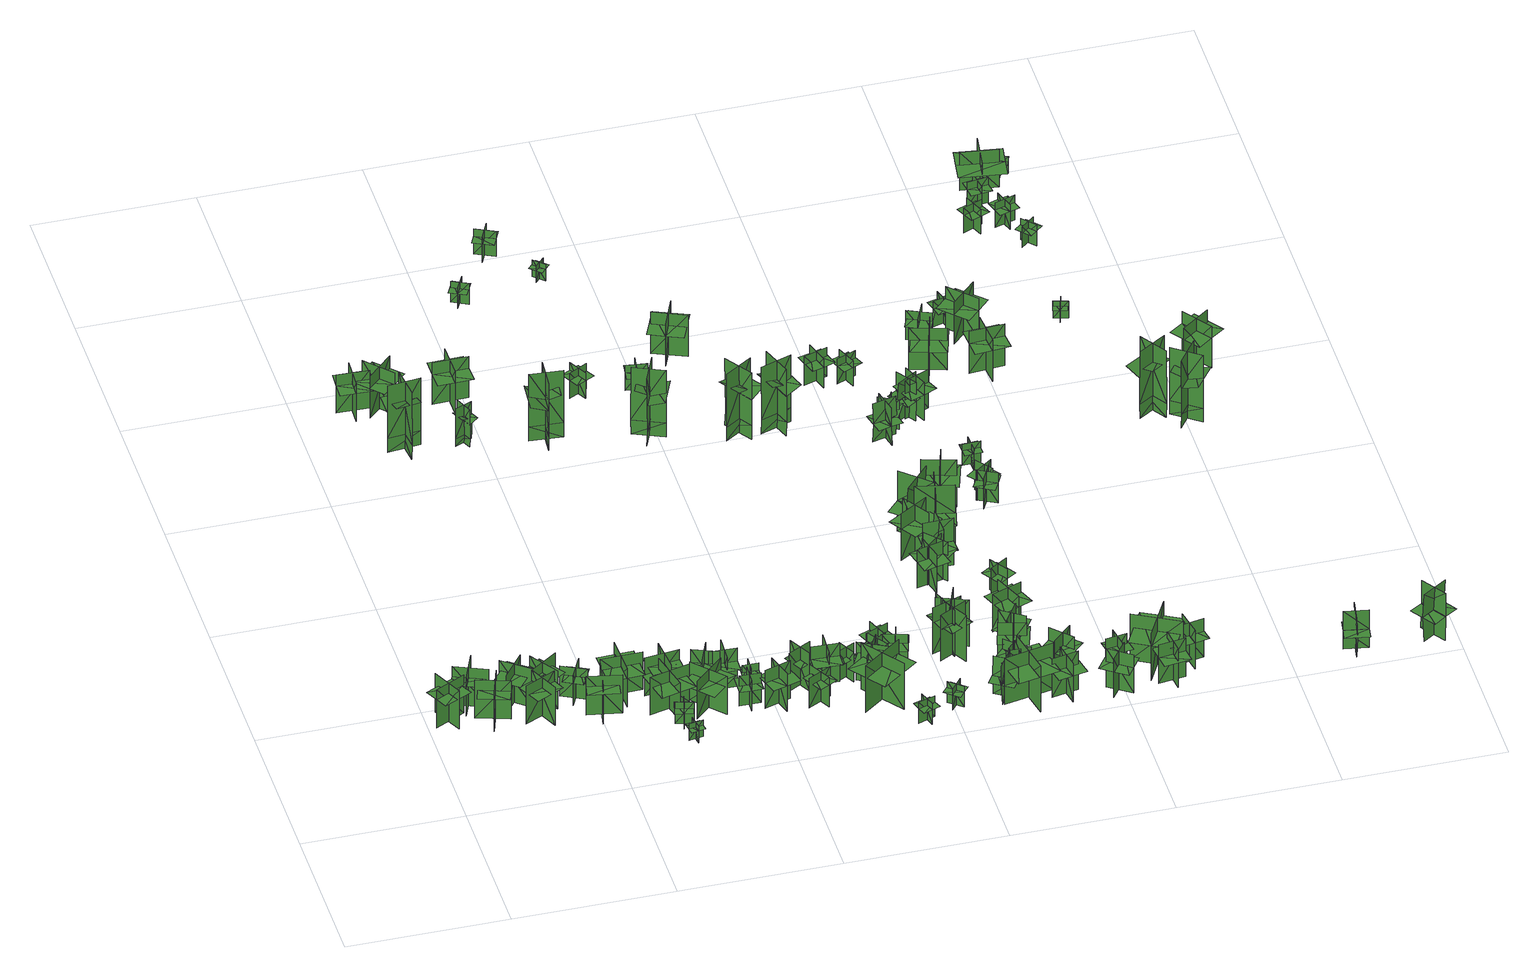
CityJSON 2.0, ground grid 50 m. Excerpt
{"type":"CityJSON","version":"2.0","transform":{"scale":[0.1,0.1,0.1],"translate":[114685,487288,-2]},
"CityObjects":{
"tree1":{"type":"SolitaryVegetationObject","geometry":[{"type":"MultiSurface","lod":"1","boundaries":[[[0,1,2]],[[0,2,3]],[[4,5,6]],[[4,6,7]],[[8,9,10]],[[8,10,11]],[[8,12,13]],[[8,13,9]]]}]},
"tree2":{"type":"SolitaryVegetationObject","geometry":[{"type":"MultiSurface","lod":"1","boundaries":[[[14,15,16]],[[14,16,17]],[[18,19,20]],[[18,20,21]],[[22,23,24]],[[22,24,25]],[[22,26,27]],[[22,27,23]]]}]},
"tree3":{"type":"SolitaryVegetationObject","geometry":[{"type":"MultiSurface","lod":"1","boundaries":[[[28,29,30]],[[28,30,31]],[[32,33,34]],[[32,34,35]],[[36,37,38]],[[36,38,39]],[[36,40,41]],[[36,41,37]]]}]},
"tree4":{"type":"SolitaryVegetationObject","geometry":[{"type":"MultiSurface","lod":"1","boundaries":[[[42,43,44]],[[42,44,45]],[[46,47,48]],[[46,48,49]],[[50,51,52]],[[50,52,53]],[[50,54,55]],[[50,55,51]]]}]},
"tree5":{"type":"SolitaryVegetationObject","geometry":[{"type":"MultiSurface","lod":"1","boundaries":[[[56,57,58]],[[56,58,59]],[[60,61,62]],[[60,62,63]],[[64,65,66]],[[64,66,67]],[[64,68,69]],[[64,69,65]]]}]},
"tree6":{"type":"SolitaryVegetationObject","geometry":[{"type":"MultiSurface","lod":"1","boundaries":[[[70,71,72]],[[70,72,73]],[[74,75,76]],[[74,76,77]],[[78,79,80]],[[78,80,81]],[[78,82,83]],[[78,83,79]]]}]},
"tree7":{"type":"SolitaryVegetationObject","geometry":[{"type":"MultiSurface","lod":"1","boundaries":[[[84,85,86]],[[84,86,87]],[[88,89,90]],[[88,90,91]],[[92,93,94]],[[92,94,95]],[[92,96,97]],[[92,97,93]]]}]},
"tree8":{"type":"SolitaryVegetationObject","geometry":[{"type":"MultiSurface","lod":"1","boundaries":[[[98,99,100]],[[98,100,101]],[[102,103,104]],[[102,104,105]],[[106,107,108]],[[106,108,109]],[[106,110,111]],[[106,111,107]]]}]},
"tree9":{"type":"SolitaryVegetationObject","geometry":[{"type":"MultiSurface","lod":"1","boundaries":[[[112,113,114]],[[112,114,115]],[[116,117,118]],[[116,118,119]],[[120,121,122]],[[120,122,123]],[[120,123,124]],[[120,124,125]]]}]},
"tree10":{"type":"SolitaryVegetationObject","geometry":[{"type":"MultiSurface","lod":"1","boundaries":[[[126,127,128]],[[126,128,129]],[[130,131,132]],[[130,132,133]],[[134,135,136]],[[134,136,137]],[[134,137,138]],[[134,138,139]]]}]},
"tree11":{"type":"SolitaryVegetationObject","geometry":[{"type":"MultiSurface","lod":"1","boundaries":[[[140,141,142]],[[140,142,143]],[[144,145,146]],[[144,146,147]],[[148,149,145]],[[148,145,144]],[[150,151,141]],[[150,141,140]],[[152,153,154]],[[152,154,155]],[[156,157,158]],[[156,158,159]]]}]},
"tree12":{"type":"SolitaryVegetationObject","geometry":[{"type":"MultiSurface","lod":"1","boundaries":[[[160,161,162]],[[160,162,163]],[[164,165,166]],[[164,166,167]],[[168,169,170]],[[168,170,171]],[[168,171,172]],[[168,172,173]]]}]},
"tree13":{"type":"SolitaryVegetationObject","geometry":[{"type":"MultiSurface","lod":"1","boundaries":[[[174,175,176]],[[174,176,177]],[[178,179,180]],[[178,180,181]],[[182,183,184]],[[182,184,185]],[[182,185,186]],[[182,186,187]]]}]},
"tree14":{"type":"SolitaryVegetationObject","geometry":[{"type":"MultiSurface","lod":"1","boundaries":[[[188,189,190]],[[188,190,191]],[[192,193,194]],[[192,194,195]],[[196,197,198]],[[196,198,199]],[[196,199,200]],[[196,200,201]]]}]},
"tree15":{"type":"SolitaryVegetationObject","geometry":[{"type":"MultiSurface","lod":"1","boundaries":[[[202,203,204]],[[202,204,205]],[[206,207,208]],[[206,208,209]],[[210,211,212]],[[210,212,213]],[[210,214,215]],[[210,215,211]]]}]},
"tree16":{"type":"SolitaryVegetationObject","geometry":[{"type":"MultiSurface","lod":"1","boundaries":[[[216,217,218]],[[216,218,219]],[[220,221,222]],[[220,222,223]],[[224,225,226]],[[224,226,227]],[[224,227,228]],[[224,228,229]]]}]},
"tree17":{"type":"SolitaryVegetationObject","geometry":[{"type":"MultiSurface","lod":"1","boundaries":[[[230,231,232]],[[230,232,233]],[[234,235,236]],[[234,236,237]],[[238,239,240]],[[238,240,241]],[[238,241,242]],[[238,242,243]]]}]},
"tree18":{"type":"SolitaryVegetationObject","geometry":[{"type":"MultiSurface","lod":"1","boundaries":[[[244,245,246]],[[244,246,247]],[[248,249,250]],[[248,250,251]],[[252,253,254]],[[252,254,255]],[[252,256,257]],[[252,257,253]]]}]},
"tree19":{"type":"SolitaryVegetationObject","geometry":[{"type":"MultiSurface","lod":"1","boundaries":[[[258,259,260]],[[258,260,261]],[[262,263,264]],[[262,264,265]],[[266,267,263]],[[266,263,262]],[[268,269,259]],[[268,259,258]],[[270,271,272]],[[270,272,273]],[[274,275,276]],[[274,276,277]]]}]},
"tree20":{"type":"SolitaryVegetationObject","geometry":[{"type":"MultiSurface","lod":"1","boundaries":[[[278,279,280]],[[278,280,281]],[[282,283,284]],[[282,284,285]],[[286,287,288]],[[286,288,289]],[[286,290,291]],[[286,291,287]]]}]},
"tree21":{"type":"SolitaryVegetationObject","geometry":[{"type":"MultiSurface","lod":"1","boundaries":[[[292,293,294]],[[292,294,295]],[[296,297,298]],[[296,298,299]],[[300,301,302]],[[300,302,303]],[[300,304,305]],[[300,305,301]]]}]},
"tree22":{"type":"SolitaryVegetationObject","geometry":[{"type":"MultiSurface","lod":"1","boundaries":[[[306,307,308]],[[306,308,309]],[[310,311,312]],[[310,312,313]],[[314,315,316]],[[314,316,317]],[[314,317,318]],[[314,318,319]]]}]},
"tree23":{"type":"SolitaryVegetationObject","geometry":[{"type":"MultiSurface","lod":"1","boundaries":[[[320,321,322]],[[320,322,323]],[[324,325,326]],[[324,326,327]],[[328,329,330]],[[328,330,331]],[[328,332,333]],[[328,333,329]]]}]},
"tree24":{"type":"SolitaryVegetationObject","geometry":[{"type":"MultiSurface","lod":"1","boundaries":[[[334,335,336]],[[334,336,337]],[[338,339,340]],[[338,340,341]],[[342,343,344]],[[342,344,345]],[[342,346,347]],[[342,347,343]]]}]},
"tree25":{"type":"SolitaryVegetationObject","geometry":[{"type":"MultiSurface","lod":"1","boundaries":[[[348,349,350]],[[348,350,351]],[[352,353,354]],[[352,354,355]],[[356,357,353]],[[356,353,352]],[[358,359,349]],[[358,349,348]],[[360,361,362]],[[360,362,363]],[[364,365,366]],[[364,366,367]]]}]},
"tree26":{"type":"SolitaryVegetationObject","geometry":[{"type":"MultiSurface","lod":"1","boundaries":[[[368,369,370]],[[368,370,371]],[[372,373,374]],[[372,374,375]],[[376,377,378]],[[376,378,379]],[[376,379,380]],[[376,380,381]]]}]},
"tree27":{"type":"SolitaryVegetationObject","geometry":[{"type":"MultiSurface","lod":"1","boundaries":[[[382,383,384]],[[382,384,385]],[[386,387,388]],[[386,388,389]],[[390,391,392]],[[390,392,393]],[[390,394,395]],[[390,395,391]]]}]},
"tree28":{"type":"SolitaryVegetationObject","geometry":[{"type":"MultiSurface","lod":"1","boundaries":[[[396,397,398]],[[396,398,399]],[[400,401,402]],[[400,402,403]],[[404,405,406]],[[404,406,407]],[[404,408,409]],[[404,409,405]]]}]},
"tree29":{"type":"SolitaryVegetationObject","geometry":[{"type":"MultiSurface","lod":"1","boundaries":[[[410,411,412]],[[410,412,413]],[[414,415,416]],[[414,416,417]],[[418,419,420]],[[418,420,421]],[[418,421,422]],[[418,422,423]]]}]},
"tree30":{"type":"SolitaryVegetationObject","geometry":[{"type":"MultiSurface","lod":"1","boundaries":[[[424,425,426]],[[424,426,427]],[[428,429,430]],[[428,430,431]],[[432,433,434]],[[432,434,435]],[[432,435,436]],[[432,436,437]]]}]},
"tree31":{"type":"SolitaryVegetationObject","geometry":[{"type":"MultiSurface","lod":"1","boundaries":[[[438,439,440]],[[438,440,441]],[[442,443,444]],[[442,444,445]],[[446,447,448]],[[446,448,449]],[[446,449,450]],[[446,450,451]]]}]},
"tree32":{"type":"SolitaryVegetationObject","geometry":[{"type":"MultiSurface","lod":"1","boundaries":[[[452,453,454]],[[452,454,455]],[[456,457,458]],[[456,458,459]],[[460,461,462]],[[460,462,463]],[[460,463,464]],[[460,464,465]]]}]},
"tree33":{"type":"SolitaryVegetationObject","geometry":[{"type":"MultiSurface","lod":"1","boundaries":[[[466,467,468]],[[466,468,469]],[[470,471,472]],[[470,472,473]],[[474,475,476]],[[474,476,477]],[[474,478,479]],[[474,479,475]]]}]},
"tree34":{"type":"SolitaryVegetationObject","geometry":[{"type":"MultiSurface","lod":"1","boundaries":[[[480,481,482]],[[480,482,483]],[[484,485,486]],[[484,486,487]],[[488,489,490]],[[488,490,491]],[[488,491,492]],[[488,492,493]]]}]},
"tree35":{"type":"SolitaryVegetationObject","geometry":[{"type":"MultiSurface","lod":"1","boundaries":[[[494,495,496]],[[494,496,497]],[[498,499,500]],[[498,500,501]],[[502,503,504]],[[502,504,505]],[[502,505,506]],[[502,506,507]]]}]},
"tree36":{"type":"SolitaryVegetationObject","geometry":[{"type":"MultiSurface","lod":"1","boundaries":[[[508,509,510]],[[508,510,511]],[[512,513,514]],[[512,514,515]],[[516,517,513]],[[516,513,512]],[[518,519,509]],[[518,509,508]],[[520,521,522]],[[520,522,523]],[[524,525,526]],[[524,526,527]]]}]},
"tree37":{"type":"SolitaryVegetationObject","geometry":[{"type":"MultiSurface","lod":"1","boundaries":[[[528,529,530]],[[528,530,531]],[[532,533,534]],[[532,534,535]],[[536,537,538]],[[536,538,539]],[[536,539,540]],[[536,540,541]]]}]},
"tree38":{"type":"SolitaryVegetationObject","geometry":[{"type":"MultiSurface","lod":"1","boundaries":[[[542,543,544]],[[542,544,545]],[[546,547,548]],[[546,548,549]],[[550,551,552]],[[550,552,553]],[[550,553,554]],[[550,554,555]]]}]},
"tree39":{"type":"SolitaryVegetationObject","geometry":[{"type":"MultiSurface","lod":"1","boundaries":[[[556,557,558]],[[556,558,559]],[[560,561,562]],[[560,562,563]],[[564,565,566]],[[564,566,567]],[[564,567,568]],[[564,568,569]]]}]},
"tree40":{"type":"SolitaryVegetationObject","geometry":[{"type":"MultiSurface","lod":"1","boundaries":[[[570,571,572]],[[570,572,573]],[[574,575,576]],[[574,576,577]],[[578,579,580]],[[578,580,581]],[[578,581,582]],[[578,582,583]]]}]},
"tree41":{"type":"SolitaryVegetationObject","geometry":[{"type":"MultiSurface","lod":"1","boundaries":[[[584,585,586]],[[584,586,587]],[[588,589,590]],[[588,590,591]],[[592,593,594]],[[592,594,595]],[[592,595,596]],[[592,596,597]]]}]},
"tree42":{"type":"SolitaryVegetationObject","geometry":[{"type":"MultiSurface","lod":"1","boundaries":[[[598,599,600]],[[598,600,601]],[[602,603,604]],[[602,604,605]],[[606,607,608]],[[606,608,609]],[[606,609,610]],[[606,610,611]]]}]},
"tree43":{"type":"SolitaryVegetationObject","geometry":[{"type":"MultiSurface","lod":"1","boundaries":[[[612,613,614]],[[612,614,615]],[[616,617,618]],[[616,618,619]],[[620,621,622]],[[620,622,623]],[[620,623,624]],[[620,624,625]]]}]},
"tree44":{"type":"SolitaryVegetationObject","geometry":[{"type":"MultiSurface","lod":"1","boundaries":[[[626,627,628]],[[626,628,629]],[[630,631,632]],[[630,632,633]],[[634,635,636]],[[634,636,637]],[[634,637,638]],[[634,638,639]]]}]},
"tree45":{"type":"SolitaryVegetationObject","geometry":[{"type":"MultiSurface","lod":"1","boundaries":[[[640,641,642]],[[640,642,643]],[[644,645,646]],[[644,646,647]],[[648,649,650]],[[648,650,651]],[[648,651,652]],[[648,652,653]]]}]},
"tree46":{"type":"SolitaryVegetationObject","geometry":[{"type":"MultiSurface","lod":"1","boundaries":[[[654,655,656]],[[654,656,657]],[[658,659,660]],[[658,660,661]],[[662,663,659]],[[662,659,658]],[[664,665,655]],[[664,655,654]],[[654,655,666]],[[654,666,667]],[[654,668,669]],[[654,669,655]]]}]},
"tree47":{"type":"SolitaryVegetationObject","geometry":[{"type":"MultiSurface","lod":"1","boundaries":[[[670,671,672]],[[670,672,673]],[[674,675,676]],[[674,676,677]],[[678,679,675]],[[678,675,674]],[[680,681,671]],[[680,671,670]],[[682,683,684]],[[682,684,685]],[[686,687,688]],[[686,688,689]]]}]},
"tree48":{"type":"SolitaryVegetationObject","geometry":[{"type":"MultiSurface","lod":"1","boundaries":[[[690,691,692]],[[690,692,693]],[[694,695,696]],[[694,696,697]],[[698,699,700]],[[698,700,701]],[[698,701,702]],[[698,702,703]]]}]},
"tree49":{"type":"SolitaryVegetationObject","geometry":[{"type":"MultiSurface","lod":"1","boundaries":[[[704,705,706]],[[704,706,707]],[[708,709,710]],[[708,710,711]],[[712,713,714]],[[712,714,715]],[[712,715,716]],[[712,716,717]]]}]},
"tree50":{"type":"SolitaryVegetationObject","geometry":[{"type":"MultiSurface","lod":"1","boundaries":[[[718,719,720]],[[718,720,721]],[[722,723,724]],[[722,724,725]],[[726,727,723]],[[726,723,722]],[[728,729,719]],[[728,719,718]],[[718,719,730]],[[718,730,731]],[[718,732,733]],[[718,733,719]]]}]},
"tree51":{"type":"SolitaryVegetationObject","geometry":[{"type":"MultiSurface","lod":"1","boundaries":[[[734,735,736]],[[734,736,737]],[[738,739,740]],[[738,740,741]],[[742,743,744]],[[742,744,745]],[[742,746,747]],[[742,747,743]]]}]},
"tree52":{"type":"SolitaryVegetationObject","geometry":[{"type":"MultiSurface","lod":"1","boundaries":[[[748,749,750]],[[748,750,751]],[[752,753,754]],[[752,754,755]],[[756,757,758]],[[756,758,759]],[[756,760,761]],[[756,761,757]]]}]},
"tree53":{"type":"SolitaryVegetationObject","geometry":[{"type":"MultiSurface","lod":"1","boundaries":[[[762,763,764]],[[762,764,765]],[[766,767,768]],[[766,768,769]],[[770,771,772]],[[770,772,773]],[[770,774,775]],[[770,775,771]]]}]},
"tree54":{"type":"SolitaryVegetationObject","geometry":[{"type":"MultiSurface","lod":"1","boundaries":[[[776,777,778]],[[776,778,779]],[[780,781,782]],[[780,782,783]],[[784,785,781]],[[784,781,780]],[[786,787,777]],[[786,777,776]],[[788,789,790]],[[788,790,791]],[[792,793,794]],[[792,794,795]]]}]},
"tree55":{"type":"SolitaryVegetationObject","geometry":[{"type":"MultiSurface","lod":"1","boundaries":[[[796,797,798]],[[796,798,799]],[[800,801,802]],[[800,802,803]],[[804,805,806]],[[804,806,807]],[[804,808,809]],[[804,809,805]]]}]},
"tree56":{"type":"SolitaryVegetationObject","geometry":[{"type":"MultiSurface","lod":"1","boundaries":[[[810,811,812]],[[810,812,813]],[[814,815,816]],[[814,816,817]],[[818,819,820]],[[818,820,821]],[[818,822,823]],[[818,823,819]]]}]},
"tree57":{"type":"SolitaryVegetationObject","geometry":[{"type":"MultiSurface","lod":"1","boundaries":[[[824,825,826]],[[824,826,827]],[[828,829,830]],[[828,830,831]],[[832,833,834]],[[832,834,835]],[[832,836,837]],[[832,837,833]]]}]},
"tree58":{"type":"SolitaryVegetationObject","geometry":[{"type":"MultiSurface","lod":"1","boundaries":[[[838,839,840]],[[838,840,841]],[[842,843,844]],[[842,844,845]],[[846,847,843]],[[846,843,842]],[[848,849,839]],[[848,839,838]],[[838,839,850]],[[838,850,851]],[[838,852,853]],[[838,853,839]]]}]},
"tree59":{"type":"SolitaryVegetationObject","geometry":[{"type":"MultiSurface","lod":"1","boundaries":[[[854,855,856]],[[854,856,857]],[[858,859,860]],[[858,860,861]],[[862,863,864]],[[862,864,865]],[[862,866,867]],[[862,867,863]]]}]},
"tree60":{"type":"SolitaryVegetationObject","geometry":[{"type":"MultiSurface","lod":"1","boundaries":[[[868,869,870]],[[868,870,871]],[[872,873,874]],[[872,874,875]],[[876,877,873]],[[876,873,872]],[[878,879,869]],[[878,869,868]],[[868,869,880]],[[868,880,881]],[[868,882,883]],[[868,883,869]]]}]},
"tree61":{"type":"SolitaryVegetationObject","geometry":[{"type":"MultiSurface","lod":"1","boundaries":[[[884,885,886]],[[884,886,887]],[[888,889,890]],[[888,890,891]],[[892,893,894]],[[892,894,895]],[[892,895,896]],[[892,896,897]]]}]},
"tree62":{"type":"SolitaryVegetationObject","geometry":[{"type":"MultiSurface","lod":"1","boundaries":[[[898,899,900]],[[898,900,901]],[[902,903,904]],[[902,904,905]],[[906,907,908]],[[906,908,909]],[[906,910,911]],[[906,911,907]]]}]},
"tree63":{"type":"SolitaryVegetationObject","geometry":[{"type":"MultiSurface","lod":"1","boundaries":[[[912,913,914]],[[912,914,915]],[[916,917,918]],[[916,918,919]],[[920,921,917]],[[920,917,916]],[[922,923,913]],[[922,913,912]],[[912,913,924]],[[912,924,925]],[[912,926,927]],[[912,927,913]]]}]},
"tree64":{"type":"SolitaryVegetationObject","geometry":[{"type":"MultiSurface","lod":"1","boundaries":[[[928,929,930]],[[928,930,931]],[[932,933,934]],[[932,934,935]],[[936,937,938]],[[936,938,939]],[[936,940,941]],[[936,941,937]]]}]},
"tree65":{"type":"SolitaryVegetationObject","geometry":[{"type":"MultiSurface","lod":"1","boundaries":[[[942,943,944]],[[942,944,945]],[[946,947,948]],[[946,948,949]],[[950,951,952]],[[950,952,953]],[[950,954,955]],[[950,955,951]]]}]},
"tree66":{"type":"SolitaryVegetationObject","geometry":[{"type":"MultiSurface","lod":"1","boundaries":[[[956,957,958]],[[956,958,959]],[[960,961,962]],[[960,962,963]],[[964,965,966]],[[964,966,967]],[[964,968,969]],[[964,969,965]]]}]},
"tree67":{"type":"SolitaryVegetationObject","geometry":[{"type":"MultiSurface","lod":"1","boundaries":[[[970,971,972]],[[970,972,973]],[[974,975,976]],[[974,976,977]],[[978,979,980]],[[978,980,981]],[[978,981,982]],[[978,982,983]]]}]},
"tree68":{"type":"SolitaryVegetationObject","geometry":[{"type":"MultiSurface","lod":"1","boundaries":[[[984,985,986]],[[984,986,987]],[[988,989,990]],[[988,990,991]],[[992,993,989]],[[992,989,988]],[[994,995,985]],[[994,985,984]],[[984,985,996]],[[984,996,997]],[[984,998,999]],[[984,999,985]]]}]},
"tree69":{"type":"SolitaryVegetationObject","geometry":[{"type":"MultiSurface","lod":"1","boundaries":[[[1000,1001,1002]],[[1000,1002,1003]],[[1004,1005,1006]],[[1004,1006,1007]],[[1008,1009,1010]],[[1008,1010,1011]],[[1008,1012,1013]],[[1008,1013,1009]]]}]},
"tree70":{"type":"SolitaryVegetationObject","geometry":[{"type":"MultiSurface","lod":"1","boundaries":[[[1014,1015,1016]],[[1014,1016,1017]],[[1018,1019,1020]],[[1018,1020,1021]],[[1022,1023,1024]],[[1022,1024,1025]],[[1022,1026,1027]],[[1022,1027,1023]]]}]},
"tree71":{"type":"SolitaryVegetationObject","geometry":[{"type":"MultiSurface","lod":"1","boundaries":[[[1028,1029,1030]],[[1028,1030,1031]],[[1032,1033,1034]],[[1032,1034,1035]],[[1036,1037,1038]],[[1036,1038,1039]],[[1036,1039,1040]],[[1036,1040,1041]]]}]},
"tree72":{"type":"SolitaryVegetationObject","geometry":[{"type":"MultiSurface","lod":"1","boundaries":[[[1042,1043,1044]],[[1042,1044,1045]],[[1046,1047,1048]],[[1046,1048,1049]],[[1050,1051,1052]],[[1050,1052,1053]],[[1050,1054,1055]],[[1050,1055,1051]]]}]},
"tree73":{"type":"SolitaryVegetationObject","geometry":[{"type":"MultiSurface","lod":"1","boundaries":[[[1056,1057,1058]],[[1056,1058,1059]],[[1060,1061,1062]],[[1060,1062,1063]],[[1064,1065,1066]],[[1064,1066,1067]],[[1064,1068,1069]],[[1064,1069,1065]]]}]},
"tree74":{"type":"SolitaryVegetationObject","geometry":[{"type":"MultiSurface","lod":"1","boundaries":[[[1070,1071,1072]],[[1070,1072,1073]],[[1074,1075,1076]],[[1074,1076,1077]],[[1078,1079,1080]],[[1078,1080,1081]],[[1078,1082,1083]],[[1078,1083,1079]]]}]},
"tree75":{"type":"SolitaryVegetationObject","geometry":[{"type":"MultiSurface","lod":"1","boundaries":[[[1084,1085,1086]],[[1084,1086,1087]],[[1088,1089,1090]],[[1088,1090,1091]],[[1092,1093,1089]],[[1092,1089,1088]],[[1094,1095,1085]],[[1094,1085,1084]],[[1084,1085,1096]],[[1084,1096,1097]],[[1084,1098,1099]],[[1084,1099,1085]]]}]},
"tree76":{"type":"SolitaryVegetationObject","geometry":[{"type":"MultiSurface","lod":"1","boundaries":[[[1100,1101,1102]],[[1100,1102,1103]],[[1104,1105,1106]],[[1104,1106,1107]],[[1108,1109,1110]],[[1108,1110,1111]],[[1108,1111,1112]],[[1108,1112,1113]]]}]},
"tree77":{"type":"SolitaryVegetationObject","geometry":[{"type":"MultiSurface","lod":"1","boundaries":[[[1114,1115,1116]],[[1114,1116,1117]],[[1118,1119,1120]],[[1118,1120,1121]],[[1122,1123,1124]],[[1122,1124,1125]],[[1122,1126,1127]],[[1122,1127,1123]]]}]},
"tree78":{"type":"SolitaryVegetationObject","geometry":[{"type":"MultiSurface","lod":"1","boundaries":[[[1128,1129,1130]],[[1128,1130,1131]],[[1132,1133,1134]],[[1132,1134,1135]],[[1136,1137,1138]],[[1136,1138,1139]],[[1136,1139,1140]],[[1136,1140,1141]]]}]},
"tree79":{"type":"SolitaryVegetationObject","geometry":[{"type":"MultiSurface","lod":"1","boundaries":[[[1142,1143,1144]],[[1142,1144,1145]],[[1146,1147,1148]],[[1146,1148,1149]],[[1150,1151,1152]],[[1150,1152,1153]],[[1150,1154,1155]],[[1150,1155,1151]]]}]},
"tree80":{"type":"SolitaryVegetationObject","geometry":[{"type":"MultiSurface","lod":"1","boundaries":[[[1156,1157,1158]],[[1156,1158,1159]],[[1160,1161,1162]],[[1160,1162,1163]],[[1164,1165,1166]],[[1164,1166,1167]],[[1164,1167,1168]],[[1164,1168,1169]]]}]},
"tree81":{"type":"SolitaryVegetationObject","geometry":[{"type":"MultiSurface","lod":"1","boundaries":[[[1170,1171,1172]],[[1170,1172,1173]],[[1174,1175,1176]],[[1174,1176,1177]],[[1178,1179,1180]],[[1178,1180,1181]],[[1178,1181,1182]],[[1178,1182,1183]]]}]},
"tree82":{"type":"SolitaryVegetationObject","geometry":[{"type":"MultiSurface","lod":"1","boundaries":[[[1184,1185,1186]],[[1184,1186,1187]],[[1188,1189,1190]],[[1188,1190,1191]],[[1192,1193,1194]],[[1192,1194,1195]],[[1192,1195,1196]],[[1192,1196,1197]]]}]},
"tree83":{"type":"SolitaryVegetationObject","geometry":[{"type":"MultiSurface","lod":"1","boundaries":[[[1198,1199,1200]],[[1198,1200,1201]],[[1202,1203,1204]],[[1202,1204,1205]],[[1206,1207,1208]],[[1206,1208,1209]],[[1206,1209,1210]],[[1206,1210,1211]]]}]},
"tree84":{"type":"SolitaryVegetationObject","geometry":[{"type":"MultiSurface","lod":"1","boundaries":[[[1212,1213,1214]],[[1212,1214,1215]],[[1216,1217,1218]],[[1216,1218,1219]],[[1220,1221,1222]],[[1220,1222,1223]],[[1220,1223,1224]],[[1220,1224,1225]]]}]},
"tree85":{"type":"SolitaryVegetationObject","geometry":[{"type":"MultiSurface","lod":"1","boundaries":[[[1226,1227,1228]],[[1226,1228,1229]],[[1230,1231,1232]],[[1230,1232,1233]],[[1234,1235,1231]],[[1234,1231,1230]],[[1236,1237,1227]],[[1236,1227,1226]],[[1226,1227,1238]],[[1226,1238,1239]],[[1226,1240,1241]],[[1226,1241,1227]]]}]},
"tree86":{"type":"SolitaryVegetationObject","geometry":[{"type":"MultiSurface","lod":"1","boundaries":[[[1242,1243,1244]],[[1242,1244,1245]],[[1246,1247,1248]],[[1246,1248,1249]],[[1250,1251,1247]],[[1250,1247,1246]],[[1252,1253,1243]],[[1252,1243,1242]],[[1254,1255,1256]],[[1254,1256,1257]],[[1258,1259,1260]],[[1258,1260,1261]]]}]},
"tree87":{"type":"SolitaryVegetationObject","geometry":[{"type":"MultiSurface","lod":"1","boundaries":[[[1262,1263,1264]],[[1262,1264,1265]],[[1266,1267,1268]],[[1266,1268,1269]],[[1270,1271,1272]],[[1270,1272,1273]],[[1270,1273,1274]],[[1270,1274,1275]]]}]},
"tree88":{"type":"SolitaryVegetationObject","geometry":[{"type":"MultiSurface","lod":"1","boundaries":[[[1276,1277,1278]],[[1276,1278,1279]],[[1280,1281,1282]],[[1280,1282,1283]],[[1284,1285,1286]],[[1284,1286,1287]],[[1284,1287,1288]],[[1284,1288,1289]]]}]},
"tree89":{"type":"SolitaryVegetationObject","geometry":[{"type":"MultiSurface","lod":"1","boundaries":[[[1290,1291,1292]],[[1290,1292,1293]],[[1294,1295,1296]],[[1294,1296,1297]],[[1298,1299,1300]],[[1298,1300,1301]],[[1298,1301,1302]],[[1298,1302,1303]]]}]},
"tree90":{"type":"SolitaryVegetationObject","geometry":[{"type":"MultiSurface","lod":"1","boundaries":[[[1304,1305,1306]],[[1304,1306,1307]],[[1308,1309,1310]],[[1308,1310,1311]],[[1312,1313,1309]],[[1312,1309,1308]],[[1314,1315,1305]],[[1314,1305,1304]],[[1316,1317,1318]],[[1316,1318,1319]],[[1320,1321,1322]],[[1320,1322,1323]]]}]},
"tree91":{"type":"SolitaryVegetationObject","geometry":[{"type":"MultiSurface","lod":"1","boundaries":[[[1324,1325,1326]],[[1324,1326,1327]],[[1328,1329,1330]],[[1328,1330,1331]],[[1332,1333,1334]],[[1332,1334,1335]],[[1332,1335,1336]],[[1332,1336,1337]]]}]},
"tree92":{"type":"SolitaryVegetationObject","geometry":[{"type":"MultiSurface","lod":"1","boundaries":[[[1338,1339,1340]],[[1338,1340,1341]],[[1342,1343,1344]],[[1342,1344,1345]],[[1346,1347,1348]],[[1346,1348,1349]],[[1346,1349,1350]],[[1346,1350,1351]]]}]},
"tree93":{"type":"SolitaryVegetationObject","geometry":[{"type":"MultiSurface","lod":"1","boundaries":[[[1352,1353,1354]],[[1352,1354,1355]],[[1356,1357,1358]],[[1356,1358,1359]],[[1360,1361,1362]],[[1360,1362,1363]],[[1360,1363,1364]],[[1360,1364,1365]]]}]},
"tree94":{"type":"SolitaryVegetationObject","geometry":[{"type":"MultiSurface","lod":"1","boundaries":[[[1366,1367,1368]],[[1366,1368,1369]],[[1370,1371,1372]],[[1370,1372,1373]],[[1374,1375,1371]],[[1374,1371,1370]],[[1376,1377,1367]],[[1376,1367,1366]],[[1366,1367,1378]],[[1366,1378,1379]],[[1366,1380,1381]],[[1366,1381,1367]]]}]},
"tree95":{"type":"SolitaryVegetationObject","geometry":[{"type":"MultiSurface","lod":"1","boundaries":[[[1382,1383,1384]],[[1382,1384,1385]],[[1386,1387,1388]],[[1386,1388,1389]],[[1390,1391,1392]],[[1390,1392,1393]],[[1390,1393,1394]],[[1390,1394,1395]]]}]},
"tree96":{"type":"SolitaryVegetationObject","geometry":[{"type":"MultiSurface","lod":"1","boundaries":[[[1396,1397,1398]],[[1396,1398,1399]],[[1400,1401,1402]],[[1400,1402,1403]],[[1404,1405,1406]],[[1404,1406,1407]],[[1404,1407,1408]],[[1404,1408,1409]]]}]}
},
"vertices":[
[117,459,11],[22,412,11],[22,412,152],[117,459,152],[38,486,11],[84,390,11],[84,390,152],[38,486,152],[109,455,116],[22,412,116],[40,375,116],[128,417,116],[91,493,116],[3,450,116],
[193,465,11],[94,505,11],[94,505,152],[193,465,152],[160,542,11],[120,443,11],[120,443,152],[160,542,152],[185,468,116],[94,505,116],[79,466,116],[169,429,116],[200,507,116],[110,544,116],
[141,428,11],[242,395,11],[242,395,152],[141,428,152],[180,353,11],[213,454,11],[213,454,152],[180,353,152],[150,425,115],[242,395,115],[255,435,115],[163,465,115],[137,385,115],[229,355,115],
[234,420,12],[299,504,12],[299,504,153],[234,420,153],[317,431,12],[233,497,12],[233,497,153],[317,431,153],[239,428,117],[299,504,117],[266,530,117],[206,453,117],[272,402,117],[332,478,117],
[278,360,12],[374,406,12],[374,406,153],[278,360,153],[358,332,12],[312,428,12],[312,428,153],[358,332,153],[286,364,116],[374,406,116],[356,443,116],[268,401,116],[305,326,116],[392,368,116],
[385,405,11],[325,493,11],[325,493,152],[385,405,152],[400,488,11],[312,428,11],[312,428,152],[400,488,152],[380,413,116],[325,493,116],[291,470,116],[345,389,116],[415,436,116],[360,517,116],
[469,484,11],[432,410,11],[432,410,121],[469,484,121],[407,463,11],[481,426,11],[481,426,121],[407,463,121],[466,478,92],[432,410,92],[461,396,92],[495,464,92],[436,493,92],[403,425,92],
[562,340,10],[458,359,10],[458,359,151],[562,340,151],[514,409,10],[495,304,10],[495,304,151],[514,409,151],[553,341,115],[458,359,115],[450,318,115],[546,300,115],[561,383,115],[466,401,115],
[646,426,13],[517,423,13],[517,423,153],[646,426,153],[578,489,13],[582,360,13],[582,360,153],[578,489,153],[578,484,114],[522,482,114],[525,364,114],[582,365,114],[638,367,114],[635,485,114],
[177,1963,7],[173,1864,7],[173,1864,146],[177,1963,146],[128,1918,7],[228,1914,7],[228,1914,146],[128,1918,146],[128,1918,107],[126,1869,107],[226,1865,107],[228,1914,107],[230,1964,107],[130,1968,107],
[222,1696,61],[325,1708,61],[325,1707,256],[222,1695,256],[283,1648,62],[271,1750,62],[270,1750,256],[282,1647,256],[282,1647,10],[270,1750,10],[222,1695,10],[325,1707,10],[222,1695,156],[325,1707,156],[319,1760,175],[216,1748,175],[311,1706,187],[234,1696,187],[239,1657,198],[316,1667,198],
[714,161,13],[758,168,13],[758,168,74],[714,161,74],[738,143,13],[731,187,13],[731,187,74],[738,143,74],[738,143,57],[760,147,57],[753,190,57],[731,187,57],[709,184,57],[716,140,57],
[695,248,14],[749,234,14],[749,234,91],[695,248,91],[714,216,14],[727,270,14],[727,270,91],[714,216,91],[714,216,70],[741,209,70],[754,263,70],[727,270,70],[700,276,70],[687,223,70],
[761,336,14],[636,305,14],[636,305,153],[761,336,153],[682,383,14],[713,258,14],[713,258,153],[682,383,153],[683,378,114],[629,364,114],[657,249,114],[712,263,114],[766,276,114],[738,391,114],
[645,399,11],[751,411,11],[751,411,152],[645,399,152],[711,347,11],[700,453,11],[700,453,152],[711,347,152],[654,400,115],[751,411,115],[746,452,115],[650,442,115],[659,358,115],[756,369,115],
[217,1873,4],[297,1949,4],[297,1949,158],[217,1873,158],[291,1870,4],[214,1951,4],[214,1951,158],[291,1870,158],[291,1870,115],[331,1909,115],[255,1989,115],[214,1951,115],[174,1913,115],[250,1832,115],
[765,345,12],[853,251,12],[853,251,152],[765,345,152],[763,253,12],[857,341,12],[857,341,152],[763,253,152],[767,256,113],[805,215,113],[892,297,113],[853,338,113],[814,379,113],[728,297,113],
[802,339,13],[833,419,13],[833,419,155],[802,339,155],[862,366,13],[782,397,13],[782,397,155],[862,366,155],[862,366,109],[782,397,109],[765,353,109],[845,323,109],[878,410,109],[799,440,109],
[437,1712,39],[460,1658,39],[459,1658,148],[436,1712,148],[420,1671,39],[474,1694,39],[473,1695,148],[420,1672,148],[420,1672,10],[473,1695,10],[436,1712,10],[459,1658,10],[436,1712,92],[459,1658,92],[486,1670,103],[463,1723,103],[456,1666,109],[438,1706,109],[418,1697,115],[436,1657,115],
[878,419,12],[875,334,12],[875,334,154],[878,419,154],[830,374,12],[915,371,12],[915,371,154],[830,374,154],[830,374,107],[915,371,107],[917,418,107],[831,421,107],[828,327,107],[914,325,107],
[962,274,16],[896,276,16],[896,276,126],[962,274,126],[927,311,16],[925,244,16],[925,244,126],[927,311,126],[927,311,90],[925,244,90],[961,243,90],[963,310,90],[891,312,90],[889,245,90],
[459,1938,6],[461,1827,6],[461,1827,159],[459,1938,159],[408,1885,6],[518,1887,6],[518,1887,159],[408,1885,159],[408,1885,116],[409,1830,116],[519,1832,116],[518,1887,116],[517,1943,116],[407,1941,116],
[976,358,16],[928,360,16],[928,360,95],[976,358,95],[951,385,16],[949,337,16],[949,337,95],[951,385,95],[951,385,70],[949,337,70],[975,336,70],[977,384,70],[925,386,70],[923,338,70],
[966,246,15],[1048,271,15],[1048,271,156],[966,246,156],[1024,215,15],[999,297,15],[999,297,156],[1024,215,156],[1024,215,110],[999,297,110],[954,283,110],[980,202,110],[1069,229,110],[1044,311,110],
[676,1584,61],[684,1688,61],[685,1687,255],[677,1584,255],[735,1635,61],[632,1643,61],[632,1642,255],[735,1634,255],[735,1634,9],[632,1642,9],[677,1584,9],[685,1687,9],[677,1584,156],[685,1687,156],[632,1692,174],[624,1588,174],[684,1673,186],[678,1596,186],[717,1593,197],[723,1670,197],
[1111,295,13],[1073,367,13],[1073,367,152],[1111,295,152],[1127,347,13],[1127,347,152],[1055,308,152],[1055,308,13],[1124,345,107],[1108,375,107],[1051,345,107],[1067,315,107],[1083,285,107],[1140,315,107],
[1109,278,14],[1147,205,14],[1147,205,123],[1109,278,123],[1090,216,14],[1163,254,14],[1163,254,123],[1090,216,123],[1112,272,95],[1147,205,95],[1176,220,95],[1141,287,95],[1083,257,95],[1118,190,95],
[1171,363,13],[1167,278,13],[1167,278,155],[1171,363,155],[1122,319,13],[1208,315,13],[1208,315,155],[1122,319,155],[1122,319,109],[1208,315,109],[1210,362,109],[1124,365,109],[1120,272,109],[1206,268,109],
[583,2327,11],[632,2302,11],[632,2302,88],[583,2327,88],[594,2292,11],[619,2341,11],[619,2341,88],[594,2292,88],[594,2292,66],[618,2279,66],[643,2329,66],[619,2341,66],[594,2354,66],[569,2304,66],
[1259,346,12],[1203,317,12],[1203,317,121],[1259,346,121],[1219,359,12],[1219,359,121],[1248,303,121],[1248,303,12],[1220,357,86],[1197,345,86],[1220,300,86],[1244,312,86],[1267,324,86],[1244,369,86],
[1354,138,13],[1259,264,13],[1259,264,184],[1354,138,184],[1368,250,13],[1243,155,13],[1243,155,184],[1368,250,184],[1363,246,136],[1322,301,136],[1206,214,136],[1248,159,136],[1289,104,136],[1405,191,136],
[844,1795,7],[813,1854,7],[813,1854,100],[844,1795,100],[857,1837,7],[799,1806,7],[799,1806,100],[857,1837,100],[857,1837,74],[842,1866,74],[783,1836,74],[799,1806,74],[814,1777,74],[873,1807,74],
[1270,234,12],[1320,328,12],[1320,328,153],[1270,234,153],[1350,259,12],[1256,309,12],[1256,309,153],[1350,259,153],[1275,242,116],[1320,328,116],[1283,347,116],[1237,261,116],[1312,222,116],[1357,308,116],
[1414,46,16],[1396,98,16],[1396,98,93],[1414,46,93],[1431,79,16],[1378,61,16],[1378,61,93],[1431,79,93],[1431,79,71],[1422,105,71],[1369,87,71],[1378,61,71],[1387,35,71],[1440,53,71],
[1361,372,11],[1297,329,11],[1297,329,119],[1361,372,119],[1310,382,11],[1354,318,11],[1354,318,119],[1310,382,119],[1310,382,89],[1278,360,89],[1322,296,89],[1354,318,89],[1386,340,89],[1342,404,89],
[999,1624,62],[959,1528,62],[957,1529,256],[997,1624,256],[926,1595,62],[1022,1554,62],[1022,1555,256],[927,1595,256],[927,1595,10],[1022,1555,10],[997,1624,10],[957,1529,10],[998,1624,157],[958,1529,157],[1006,1508,175],[1047,1604,175],[963,1542,187],[993,1614,187],[957,1629,198],[927,1557,198],
[1378,413,10],[1307,383,10],[1307,383,118],[1378,413,118],[1331,433,10],[1360,361,10],[1360,361,118],[1331,433,118],[1331,433,88],[1295,418,88],[1325,346,88],[1360,361,88],[1396,376,88],[1366,447,88],
[1421,343,13],[1346,364,13],[1346,364,120],[1421,343,120],[1396,388,13],[1375,313,13],[1375,313,120],[1396,388,120],[1396,388,90],[1358,399,90],[1338,324,90],[1375,313,90],[1412,303,90],[1433,378,90],
[748,2544,10],[720,2484,10],[720,2484,102],[748,2544,102],[706,2529,10],[767,2501,10],[767,2501,102],[706,2529,102],[706,2529,76],[692,2499,76],[752,2471,76],[767,2501,76],[781,2531,76],[721,2559,76],
[999,1823,10],[990,1758,10],[990,1758,102],[999,1823,102],[964,1797,10],[1030,1788,10],[1030,1788,102],[964,1797,102],[964,1797,76],[959,1764,76],[1025,1755,76],[1030,1788,76],[1034,1821,76],[969,1830,76],
[1489,98,14],[1524,141,14],[1524,141,91],[1489,98,91],[1526,102,14],[1483,137,14],[1483,137,91],[1526,102,91],[1526,102,70],[1543,123,70],[1500,158,70],[1483,137,70],[1466,115,70],[1509,80,70],
[845,2349,12],[875,2382,12],[875,2382,73],[845,2349,73],[874,2350,12],[842,2380,12],[842,2380,73],[874,2350,73],[874,2350,56],[889,2366,56],[857,2397,56],[842,2380,56],[827,2364,56],[859,2334,56],
[1503,372,10],[1596,405,10],[1596,405,180],[1503,372,180],[1562,343,10],[1562,343,180],[1530,437,180],[1530,437,10],[1561,347,126],[1600,360,126],[1574,436,126],[1535,422,126],[1495,408,126],[1522,333,126],
[1604,381,9],[1517,334,9],[1517,334,179],[1604,381,179],[1541,400,9],[1541,400,179],[1588,313,179],[1588,313,9],[1542,397,125],[1506,377,125],[1544,307,125],[1580,327,125],[1617,346,125],[1579,416,125],
[1524,417,9],[1616,380,9],[1616,380,180],[1524,417,180],[1550,356,9],[1550,356,180],[1586,449,180],[1586,449,9],[1551,360,125],[1590,344,125],[1619,419,125],[1581,434,125],[1542,449,125],[1513,375,125],
[1634,90,81],[1676,154,81],[1642,176,81],[1601,112,81],[1622,142,81],[1686,100,81],[1689,104,151],[1624,145,151],[1624,145,11],[1689,104,11],[1637,88,11],[1678,153,11],[1676,154,151],[1634,90,151],[1667,69,81],[1708,133,81],
[1204,1569,60],[1260,1482,60],[1259,1481,254],[1202,1568,254],[1187,1492,60],[1274,1549,60],[1273,1550,254],[1187,1493,254],[1187,1493,8],[1273,1550,8],[1202,1568,8],[1259,1481,8],[1203,1568,155],[1259,1481,155],[1304,1510,174],[1247,1597,174],[1252,1493,185],[1209,1558,185],[1176,1536,196],[1219,1472,196],
[1080,1943,12],[1181,1899,12],[1181,1899,165],[1080,1943,165],[1107,1874,12],[1150,1976,12],[1150,1976,165],[1107,1874,165],[1107,1874,122],[1157,1852,122],[1201,1954,122],[1150,1976,122],[1099,1997,122],[1056,1896,122],
[1798,120,10],[1644,88,10],[1644,88,181],[1798,120,181],[1704,181,10],[1735,27,10],[1735,27,181],[1704,181,181],[1705,175,134],[1638,161,134],[1667,19,134],[1734,33,134],[1801,47,134],[1773,188,134],
[1703,195,83],[1703,119,83],[1743,119,83],[1743,195,83],[1741,159,83],[1665,159,83],[1665,154,153],[1741,154,153],[1741,154,13],[1665,154,13],[1700,195,13],[1700,119,13],[1703,119,153],[1703,195,153],[1665,196,83],[1664,119,83],
[1732,248,12],[1686,201,12],[1686,201,123],[1732,248,123],[1681,248,12],[1729,201,12],[1729,201,123],[1681,248,123],[1681,248,87],[1729,201,87],[1754,227,87],[1707,274,87],[1656,222,87],[1703,175,87],
[1589,645,10],[1569,728,10],[1569,728,152],[1589,645,152],[1623,701,10],[1540,681,10],[1540,681,152],[1623,701,152],[1623,701,106],[1540,681,106],[1551,636,106],[1634,656,106],[1612,747,106],[1529,727,106],
[1677,293,9],[1759,269,9],[1759,269,151],[1677,293,151],[1709,236,9],[1733,318,9],[1733,318,151],[1709,236,151],[1709,236,105],[1733,318,105],[1688,331,105],[1664,249,105],[1753,223,105],[1778,305,105],
[1327,1566,61],[1361,1469,61],[1360,1468,256],[1325,1566,256],[1293,1496,62],[1390,1530,62],[1390,1531,256],[1292,1497,256],[1292,1497,10],[1390,1531,10],[1325,1566,10],[1360,1468,10],[1326,1566,156],[1360,1468,156],[1410,1486,175],[1376,1584,175],[1356,1482,187],[1329,1555,187],[1292,1542,198],[1319,1468,198],
[1578,755,9],[1635,692,9],[1635,692,151],[1578,755,151],[1575,689,9],[1638,747,9],[1638,747,151],[1575,689,151],[1575,689,104],[1638,747,104],[1607,781,104],[1544,724,104],[1606,655,104],[1670,712,104],
[1766,301,9],[1694,348,9],[1694,348,151],[1766,301,151],[1752,365,9],[1705,294,9],[1705,294,151],[1752,365,151],[1752,365,104],[1705,294,104],[1744,268,104],[1791,339,104],[1713,391,104],[1666,319,104],
[1530,819,9],[1619,874,9],[1619,874,182],[1530,819,182],[1608,801,9],[1553,890,9],[1553,890,182],[1608,801,182],[1608,801,126],[1553,890,126],[1505,860,126],[1560,771,126],[1657,832,126],[1602,920,126],
[1579,762,95],[1672,764,95],[1671,813,95],[1578,810,95],[1622,810,95],[1625,716,95],[1630,716,180],[1628,810,180],[1628,810,9],[1630,716,9],[1579,758,9],[1672,760,9],[1672,764,180],[1579,762,180],[1580,715,95],[1673,717,95],
[1784,82,12],[1867,99,12],[1867,99,154],[1784,82,154],[1838,46,12],[1821,130,12],[1821,130,154],[1838,46,154],[1838,46,107],[1821,130,107],[1776,121,107],[1793,37,107],[1884,56,107],[1867,139,107],
[1557,960,118],[1645,880,118],[1687,926,118],[1598,1006,118],[1639,966,118],[1560,878,118],[1565,873,227],[1644,961,227],[1644,961,9],[1565,873,9],[1554,956,9],[1642,877,9],[1645,880,227],[1557,960,227],[1517,915,118],[1605,836,118],
[1792,461,10],[1699,425,10],[1699,425,149],[1792,461,149],[1731,488,10],[1768,396,10],[1768,396,149],[1731,488,149],[1731,488,110],[1685,470,110],[1722,377,110],[1768,396,110],[1814,414,110],[1777,506,110],
[1814,228,11],[1874,167,11],[1874,167,153],[1814,228,153],[1814,162,11],[1875,222,11],[1875,222,153],[1814,162,153],[1814,162,107],[1875,222,107],[1842,255,107],[1781,196,107],[1846,129,107],[1907,188,107],
[1657,929,117],[1632,813,117],[1692,800,118],[1718,916,118],[1703,861,117],[1587,886,117],[1585,879,226],[1701,854,226],[1701,854,8],[1585,879,8],[1653,930,8],[1627,814,8],[1632,813,226],[1657,929,226],[1599,942,118],[1573,826,118],
[1779,562,12],[1742,617,12],[1742,617,123],[1779,562,123],[1789,612,12],[1734,575,12],[1734,575,123],[1789,612,123],[1789,612,87],[1734,575,87],[1754,545,87],[1809,581,87],[1769,642,87],[1714,606,87],
[2018,38,13],[1948,88,13],[1948,88,154],[2018,38,154],[2007,103,13],[1957,33,13],[1957,33,154],[2007,103,154],[2007,103,108],[1957,33,108],[1996,6,108],[2045,76,108],[1968,130,108],[1919,60,108],
[1652,1052,7],[1752,1022,7],[1752,1022,181],[1652,1052,181],[1690,982,7],[1720,1082,7],[1720,1082,181],[1690,982,181],[1690,982,124],[1720,1082,124],[1665,1098,124],[1635,998,124],[1744,965,124],[1775,1065,124],
[1546,1708,9],[1472,1685,9],[1472,1685,116],[1546,1708,116],[1501,1732,9],[1524,1658,9],[1524,1658,116],[1501,1732,116],[1501,1732,86],[1464,1721,86],[1487,1647,86],[1524,1658,86],[1561,1670,86],[1538,1744,86],
[1642,1344,81],[1624,1418,81],[1585,1409,81],[1603,1334,81],[1596,1370,81],[1670,1388,81],[1669,1393,151],[1595,1375,151],[1595,1375,11],[1669,1393,11],[1645,1344,11],[1627,1419,11],[1624,1418,151],[1642,1344,151],[1680,1353,81],[1661,1427,81],
[1968,167,15],[2034,177,15],[2034,177,125],[1968,167,125],[2010,137,15],[1999,203,15],[1999,203,125],[2010,137,125],[2010,137,89],[1999,203,89],[1963,197,89],[1974,131,89],[2046,143,89],[2035,208,89],
[1625,1441,11],[1683,1411,11],[1683,1411,121],[1625,1441,121],[1640,1393,11],[1671,1452,11],[1671,1452,121],[1640,1393,121],[1640,1393,85],[1671,1452,85],[1639,1468,85],[1608,1410,85],[1672,1376,85],[1703,1435,85],
[1584,1709,8],[1609,1647,8],[1609,1647,100],[1584,1709,100],[1567,1668,8],[1628,1693,8],[1628,1693,100],[1567,1668,100],[1567,1668,74],[1579,1637,74],[1641,1663,74],[1628,1693,74],[1615,1724,74],[1554,1698,74],
[1824,992,8],[1855,1051,8],[1855,1051,119],[1824,992,119],[1872,1007,8],[1814,1038,8],[1814,1038,119],[1872,1007,119],[1872,1007,83],[1814,1038,83],[1797,1006,83],[1855,975,83],[1889,1039,83],[1831,1071,83],
[1823,1085,8],[1863,1033,8],[1863,1033,118],[1823,1085,118],[1817,1035,8],[1869,1076,8],[1869,1076,118],[1817,1035,118],[1817,1035,82],[1869,1076,82],[1847,1104,82],[1794,1063,82],[1839,1006,82],[1891,1047,82],
[2139,116,13],[2150,31,13],[2150,31,155],[2139,116,155],[2099,63,13],[2184,75,13],[2184,75,155],[2099,63,155],[2099,63,109],[2184,75,109],[2178,121,109],[2093,110,109],[2106,17,109],[2190,29,109],
[1700,1502,82],[1743,1439,82],[1776,1461,83],[1733,1524,83],[1752,1493,82],[1689,1450,82],[1692,1447,152],[1755,1489,152],[1755,1489,12],[1692,1447,12],[1698,1500,12],[1740,1437,12],[1743,1439,152],[1700,1502,152],[1668,1481,83],[1711,1417,83],
[2049,193,11],[2188,118,11],[2188,118,182],[2049,193,182],[2083,86,11],[2158,224,11],[2158,224,182],[2083,86,182],[2086,91,134],[2147,59,134],[2215,186,134],[2154,219,134],[2094,251,134],[2025,124,134],
[1792,1487,11],[1713,1453,11],[1713,1453,153],[1792,1487,153],[1731,1511,11],[1764,1432,11],[1764,1432,153],[1731,1511,153],[1731,1511,107],[1764,1432,107],[1807,1451,107],[1774,1529,107],[1688,1493,107],[1721,1414,107],
[1816,1198,13],[1872,1200,13],[1872,1200,90],[1816,1198,90],[1843,1172,13],[1841,1228,13],[1841,1228,90],[1843,1172,90],[1843,1172,69],[1871,1173,69],[1869,1229,69],[1841,1228,69],[1814,1227,69],[1816,1171,69],
[2258,149,13],[2174,134,13],[2174,134,155],[2258,149,155],[2204,186,13],[2220,102,13],[2220,102,155],[2204,186,155],[2204,186,109],[2220,102,109],[2266,111,109],[2250,195,109],[2158,178,109],[2174,94,109],
[1892,1648,8],[1785,1679,8],[1785,1679,161],[1892,1648,161],[1857,1713,8],[1825,1606,8],[1825,1606,161],[1857,1713,161],[1857,1713,118],[1804,1728,118],[1772,1622,118],[1825,1606,118],[1879,1591,118],[1910,1697,118],
[1883,1782,11],[1812,1813,11],[1812,1813,119],[1883,1782,119],[1865,1830,11],[1833,1759,11],[1833,1759,119],[1865,1830,119],[1865,1830,89],[1829,1846,89],[1798,1775,89],[1833,1759,89],[1869,1744,89],[1900,1815,89],
[1997,1672,8],[2006,1561,8],[2006,1561,162],[1997,1672,162],[1949,1616,8],[2059,1624,8],[2059,1624,162],[1949,1616,162],[1949,1616,119],[1953,1561,119],[2063,1569,119],[2059,1624,119],[2055,1679,119],[1945,1671,119],
[1945,1828,12],[1928,1892,12],[1928,1892,105],[1945,1828,105],[1968,1866,12],[1904,1849,12],[1904,1849,105],[1968,1866,105],[1968,1866,79],[1959,1898,79],[1895,1881,79],[1904,1849,79],[1912,1817,79],[1976,1834,79],
[1942,1755,12],[2020,1832,12],[2020,1832,166],[1942,1755,166],[2015,1754,12],[1938,1832,12],[1938,1832,166],[2015,1754,166],[2015,1754,122],[2055,1793,122],[1977,1871,122],[1938,1832,122],[1898,1794,122],[1976,1715,122],
[2733,62,85],[2658,75,85],[2651,36,86],[2726,23,86],[2690,31,85],[2703,106,85],[2699,107,155],[2686,31,155],[2686,31,15],[2699,107,15],[2733,65,15],[2658,78,15],[2658,75,155],[2733,62,155],[2739,100,86],[2664,113,86],
[2372,1282,61],[2459,1338,61],[2460,1337,255],[2373,1281,255],[2449,1265,61],[2393,1352,61],[2392,1352,255],[2448,1265,255],[2448,1265,9],[2392,1352,9],[2373,1281,9],[2460,1337,9],[2373,1281,156],[2460,1337,156],[2431,1382,174],[2344,1326,174],[2448,1329,186],[2383,1287,186],[2404,1254,197],[2469,1297,197],
[2251,1797,13],[2294,1785,13],[2294,1785,74],[2251,1797,74],[2265,1771,13],[2278,1813,13],[2278,1813,74],[2265,1771,74],[2265,1771,57],[2286,1765,57],[2299,1807,57],[2278,1813,57],[2256,1820,57],[2244,1777,57],
[2166,2277,11],[2105,2251,11],[2105,2251,103],[2166,2277,103],[2125,2294,11],[2151,2233,11],[2151,2233,103],[2125,2294,103],[2125,2294,77],[2094,2281,77],[2120,2220,77],[2151,2233,77],[2181,2246,77],[2156,2307,77],
[2172,2398,11],[2181,2332,11],[2181,2332,104],[2172,2398,104],[2145,2363,11],[2211,2371,11],[2211,2371,104],[2145,2363,104],[2145,2363,78],[2149,2330,78],[2215,2338,78],[2211,2371,78],[2207,2404,78],[2141,2396,78],
[2539,1291,58],[2478,1207,58],[2477,1208,253],[2537,1292,253],[2461,1279,58],[2546,1219,58],[2546,1219,253],[2462,1280,253],[2462,1280,7],[2546,1219,7],[2537,1292,7],[2477,1208,7],[2538,1292,153],[2478,1208,153],[2520,1177,172],[2581,1261,172],[2486,1219,184],[2531,1283,184],[2499,1306,194],[2454,1242,194],
[2200,2251,11],[2264,2271,11],[2264,2271,103],[2200,2251,103],[2239,2231,11],[2219,2294,11],[2219,2294,103],[2239,2231,103],[2239,2231,78],[2271,2240,78],[2251,2304,78],[2219,2294,78],[2188,2284,78],[2207,2221,78],
[2293,2175,12],[2251,2139,12],[2251,2139,89],[2293,2175,89],[2256,2178,12],[2293,2136,12],[2293,2136,89],[2256,2178,89],[2256,2178,67],[2235,2160,67],[2272,2118,67],[2293,2136,67],[2314,2154,67],[2277,2196,67],
[2212,2496,12],[2212,2496,152],[2195,2377,152],[2195,2377,12],[2260,2430,12],[2260,2430,152],[2145,2446,152],[2145,2446,12],[2277,2427,106],[2286,2487,106],[2143,2507,106],[2134,2447,106],[2126,2388,106],[2269,2368,106],
[2905,118,101],[2957,40,101],[2997,67,101],[2946,145,101],[2969,106,101],[2891,55,101],[2894,50,187],[2972,102,187],[2972,102,15],[2894,50,15],[2902,116,15],[2954,38,15],[2957,40,187],[2905,118,187],[2866,92,101],[2918,14,101],
[2261,2498,13],[2302,2483,13],[2302,2483,75],[2261,2498,75],[2273,2471,13],[2288,2513,13],[2288,2513,75],[2273,2471,75],[2273,2471,58],[2293,2463,58],[2309,2505,58],[2288,2513,58],[2268,2521,58],[2252,2479,58],
[2644,1535,6],[2555,1470,6],[2555,1470,160],[2644,1535,160],[2572,1547,6],[2636,1458,6],[2636,1458,160],[2572,1547,160],[2572,1547,117],[2527,1515,117],[2591,1425,117],[2636,1458,117],[2681,1490,117],[2616,1580,117]
]}
